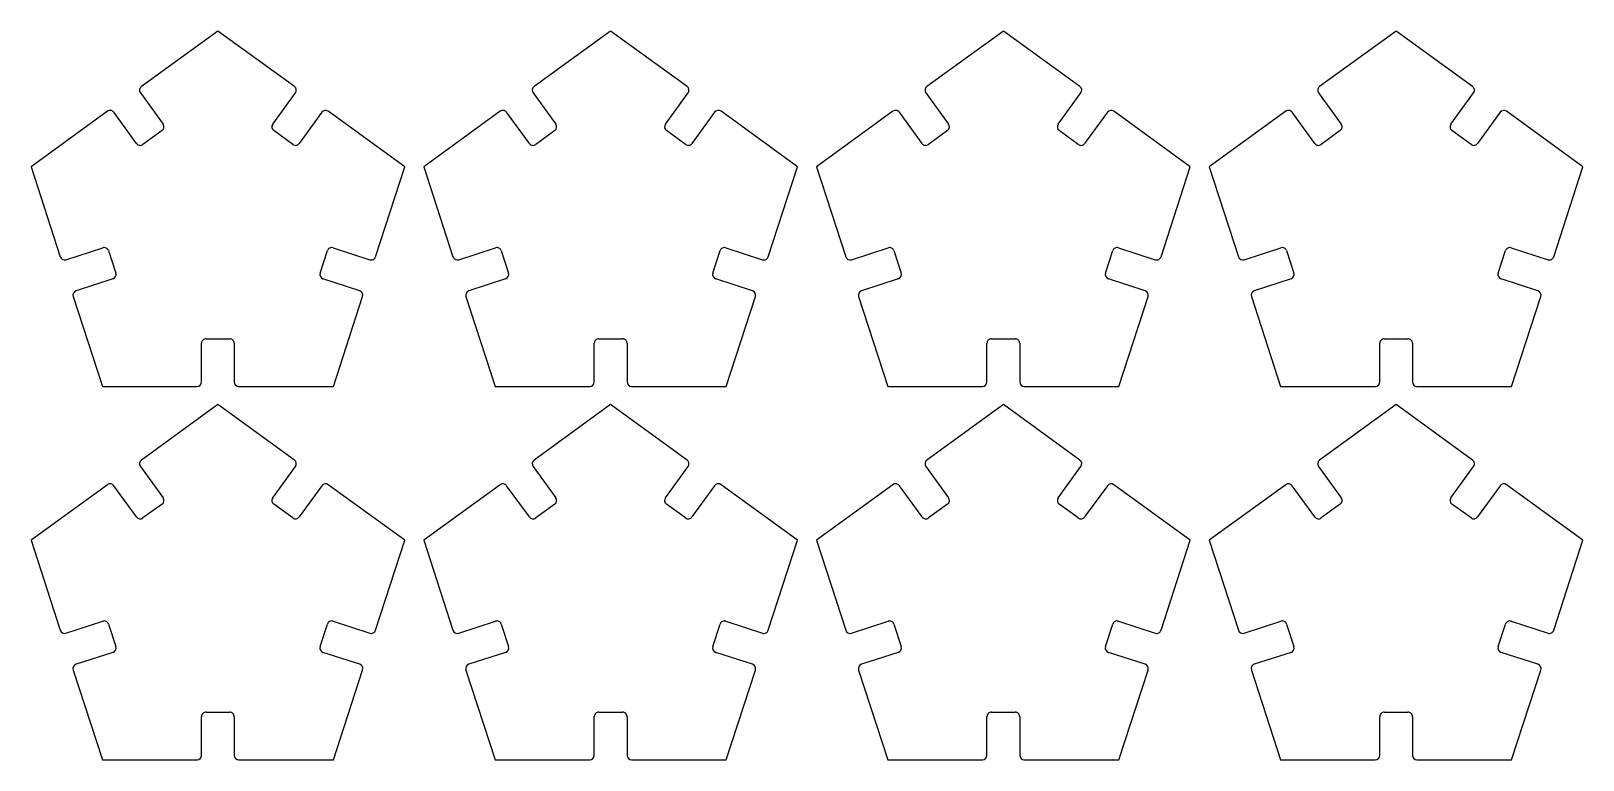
# Model space of a CAD drawing. Extents: x 16 to 989, y 1042 to 1269.
# Drawn here: x 15.7 to 499.4, y 1042.2 to 1269.4 of the extents above; entities that cross this region are included whole.
import ezdxf

# ---------------------------------------------------------------- set-up
doc = ezdxf.new("R2010")
doc.units = 0
doc.layers.get('0').update_dxf_attribs({"linetype": 'CONTINUOUS'})

msp = doc.modelspace()

# ---------------------------------------------------------------- linework, layer by layer
at = {"color": 7}
for points in [[(73.972378, 1269.366907), (50.122302, 1252.03881)], [(73.972378, 1269.366907), (50.122302, 1252.03881)], [(97.822448, 1252.03881), (73.972378, 1269.366907)], [(97.822448, 1252.03881), (73.972378, 1269.366907)], [(196.372213, 1269.366907), (172.522137, 1252.03881)], [(220.222283, 1252.03881), (196.372213, 1269.366907)], [(318.772048, 1269.366907), (294.921972, 1252.03881)], [(342.622118, 1252.03881), (318.772048, 1269.366907)], [(441.171883, 1269.366907), (417.321807, 1252.03881)], [(465.021952, 1252.03881), (441.171883, 1269.366907)], [(49.808746, 1250.059095), (56.889938, 1240.312665)], [(49.808746, 1250.059095), (56.889938, 1240.312665)], [(91.054815, 1240.312665), (98.136007, 1250.059095)], [(91.054815, 1240.312665), (98.136007, 1250.059095)], [(172.208581, 1250.059095), (179.289772, 1240.312665)], [(213.45465, 1240.312665), (220.535843, 1250.059095)], [(294.608416, 1250.059095), (301.689607, 1240.312665)], [(335.854485, 1240.312665), (342.935677, 1250.059095)], [(417.008251, 1250.059095), (424.089443, 1240.312665)], [(458.25432, 1240.312665), (465.335512, 1250.059095)], [(39.57323, 1244.374462), (15.723154, 1227.046365)], [(39.57323, 1244.374462), (15.723154, 1227.046365)], [(48.634142, 1234.31448), (41.55295, 1244.060902)], [(48.634142, 1234.31448), (41.55295, 1244.060902)], [(106.391805, 1244.060902), (99.310613, 1234.31448)], [(106.391805, 1244.060902), (99.310613, 1234.31448)], [(132.221595, 1227.046365), (108.37152, 1244.374462)], [(132.221595, 1227.046365), (108.37152, 1244.374462)], [(161.973065, 1244.374462), (138.122989, 1227.046365)], [(171.033977, 1234.31448), (163.952785, 1244.060902)], [(228.79164, 1244.060902), (221.710447, 1234.31448)], [(254.62143, 1227.046365), (230.771355, 1244.374462)], [(284.3729, 1244.374462), (260.522825, 1227.046365)], [(293.433812, 1234.31448), (286.35262, 1244.060902)], [(351.191475, 1244.060902), (344.110282, 1234.31448)], [(377.021265, 1227.046365), (353.17119, 1244.374462)], [(406.772735, 1244.374462), (382.92266, 1227.046365)], [(415.833647, 1234.31448), (408.752455, 1244.060902)], [(473.59131, 1244.060902), (466.510117, 1234.31448)], [(499.4211, 1227.046365), (475.571025, 1244.374462)], [(56.576381, 1238.33295), (50.613862, 1234.00092)], [(56.576381, 1238.33295), (50.613862, 1234.00092)], [(97.33089, 1234.00092), (91.368368, 1238.33295)], [(97.33089, 1234.00092), (91.368368, 1238.33295)], [(178.976216, 1238.33295), (173.013697, 1234.00092)], [(219.730725, 1234.00092), (213.768203, 1238.33295)], [(301.376051, 1238.33295), (295.413532, 1234.00092)], [(342.13056, 1234.00092), (336.168037, 1238.33295)], [(423.775886, 1238.33295), (417.813367, 1234.00092)], [(464.530395, 1234.00092), (458.567873, 1238.33295)], [(15.723154, 1227.046365), (24.833073, 1199.00892)], [(15.723154, 1227.046365), (24.833073, 1199.00892)], [(123.111683, 1199.00892), (132.221595, 1227.046365)], [(123.111683, 1199.00892), (132.221595, 1227.046365)], [(138.122989, 1227.046365), (147.232908, 1199.00892)], [(245.511517, 1199.00892), (254.62143, 1227.046365)], [(260.522825, 1227.046365), (269.632743, 1199.00892)], [(367.911353, 1199.00892), (377.021265, 1227.046365)], [(382.92266, 1227.046365), (392.032578, 1199.00892)], [(490.311187, 1199.00892), (499.4211, 1227.046365)], [(26.619004, 1198.098945), (38.076613, 1201.82175)], [(26.619004, 1198.098945), (38.076613, 1201.82175)], [(39.862545, 1200.911767), (42.140024, 1193.90241)], [(39.862545, 1200.911767), (42.140024, 1193.90241)], [(105.804727, 1193.90241), (108.082208, 1200.911767)], [(105.804727, 1193.90241), (108.082208, 1200.911767)], [(109.868137, 1201.82175), (121.325745, 1198.098945)], [(109.868137, 1201.82175), (121.325745, 1198.098945)], [(149.018839, 1198.098945), (160.476449, 1201.82175)], [(162.26238, 1200.911767), (164.539859, 1193.90241)], [(228.204563, 1193.90241), (230.482043, 1200.911767)], [(232.267972, 1201.82175), (243.72558, 1198.098945)], [(271.418674, 1198.098945), (282.876283, 1201.82175)], [(284.662215, 1200.911767), (286.939694, 1193.90241)], [(350.604398, 1193.90241), (352.881877, 1200.911767)], [(354.667807, 1201.82175), (366.125415, 1198.098945)], [(393.818509, 1198.098945), (405.276118, 1201.82175)], [(407.06205, 1200.911767), (409.339529, 1193.90241)], [(473.004233, 1193.90241), (475.281713, 1200.911767)], [(477.067642, 1201.82175), (488.52525, 1198.098945)], [(41.230047, 1192.11648), (29.772437, 1188.393675)], [(41.230047, 1192.11648), (29.772437, 1188.393675)], [(118.172317, 1188.393675), (106.714703, 1192.11648)], [(118.172317, 1188.393675), (106.714703, 1192.11648)], [(163.629882, 1192.11648), (152.172272, 1188.393675)], [(240.572152, 1188.393675), (229.114537, 1192.11648)], [(286.029717, 1192.11648), (274.572107, 1188.393675)], [(362.971987, 1188.393675), (351.514372, 1192.11648)], [(408.429552, 1192.11648), (396.971942, 1188.393675)], [(485.371823, 1188.393675), (473.914207, 1192.11648)], [(28.86246, 1186.607745), (37.972378, 1158.5703)], [(28.86246, 1186.607745), (37.972378, 1158.5703)], [(109.972373, 1158.5703), (119.082292, 1186.607745)], [(109.972373, 1158.5703), (119.082292, 1186.607745)], [(151.262295, 1186.607745), (160.372213, 1158.5703)], [(232.372208, 1158.5703), (241.482127, 1186.607745)], [(273.66213, 1186.607745), (282.772048, 1158.5703)], [(354.772042, 1158.5703), (363.881962, 1186.607745)], [(396.061965, 1186.607745), (405.171883, 1158.5703)], [(477.171877, 1158.5703), (486.281797, 1186.607745)], [(68.870016, 1159.98762), (68.870016, 1172.034862)], [(68.870016, 1159.98762), (68.870016, 1172.034862)], [(70.287339, 1173.45219), (77.657415, 1173.45219)], [(70.287339, 1173.45219), (77.657415, 1173.45219)], [(79.074742, 1172.034862), (79.074742, 1159.98762)], [(79.074742, 1172.034862), (79.074742, 1159.98762)], [(191.269851, 1159.98762), (191.269851, 1172.034862)], [(192.687174, 1173.45219), (200.05725, 1173.45219)], [(201.474578, 1172.034862), (201.474578, 1159.98762)], [(313.669686, 1159.98762), (313.669686, 1172.034862)], [(315.087009, 1173.45219), (322.457085, 1173.45219)], [(323.874413, 1172.034862), (323.874413, 1159.98762)], [(436.069521, 1159.98762), (436.069521, 1172.034862)], [(437.486844, 1173.45219), (444.85692, 1173.45219)], [(446.274248, 1172.034862), (446.274248, 1159.98762)], [(37.972378, 1158.5703), (67.452693, 1158.5703)], [(37.972378, 1158.5703), (67.452693, 1158.5703)], [(80.492063, 1158.5703), (109.972373, 1158.5703)], [(80.492063, 1158.5703), (109.972373, 1158.5703)], [(160.372213, 1158.5703), (189.852528, 1158.5703)], [(202.891897, 1158.5703), (232.372208, 1158.5703)], [(282.772048, 1158.5703), (312.252363, 1158.5703)], [(325.291732, 1158.5703), (354.772042, 1158.5703)], [(405.171883, 1158.5703), (434.652198, 1158.5703)], [(447.691568, 1158.5703), (477.171877, 1158.5703)], [(73.972378, 1152.954037), (50.122302, 1135.62594)], [(97.822448, 1135.62594), (73.972378, 1152.954037)], [(196.372213, 1152.954037), (172.522137, 1135.62594)], [(220.222283, 1135.62594), (196.372213, 1152.954037)], [(318.772048, 1152.954037), (294.921972, 1135.62594)], [(342.622118, 1135.62594), (318.772048, 1152.954037)], [(441.171883, 1152.954037), (417.321807, 1135.62594)], [(465.021952, 1135.62594), (441.171883, 1152.954037)], [(49.808746, 1133.646225), (56.889938, 1123.899795)], [(91.054815, 1123.899795), (98.136007, 1133.646225)], [(172.208581, 1133.646225), (179.289772, 1123.899795)], [(213.45465, 1123.899795), (220.535843, 1133.646225)], [(294.608416, 1133.646225), (301.689607, 1123.899795)], [(335.854485, 1123.899795), (342.935677, 1133.646225)], [(417.008251, 1133.646225), (424.089443, 1123.899795)], [(458.25432, 1123.899795), (465.335512, 1133.646225)], [(39.57323, 1127.961592), (15.723154, 1110.633495)], [(48.634142, 1117.90161), (41.55295, 1127.648032)], [(106.391805, 1127.648032), (99.310613, 1117.90161)], [(132.221595, 1110.633495), (108.37152, 1127.961593)], [(161.973065, 1127.961592), (138.122989, 1110.633495)], [(171.033977, 1117.90161), (163.952785, 1127.648032)], [(228.79164, 1127.648032), (221.710447, 1117.90161)], [(254.62143, 1110.633495), (230.771355, 1127.961593)], [(284.3729, 1127.961592), (260.522825, 1110.633495)], [(293.433812, 1117.90161), (286.35262, 1127.648032)], [(351.191475, 1127.648032), (344.110282, 1117.90161)], [(377.021265, 1110.633495), (353.17119, 1127.961593)], [(406.772735, 1127.961592), (382.92266, 1110.633495)], [(415.833647, 1117.90161), (408.752455, 1127.648032)], [(473.59131, 1127.648032), (466.510117, 1117.90161)], [(499.4211, 1110.633495), (475.571025, 1127.961593)], [(56.576381, 1121.92008), (50.613862, 1117.58805)], [(97.33089, 1117.58805), (91.368368, 1121.92008)], [(178.976216, 1121.92008), (173.013697, 1117.58805)], [(219.730725, 1117.58805), (213.768203, 1121.92008)], [(301.376051, 1121.92008), (295.413532, 1117.58805)], [(342.13056, 1117.58805), (336.168037, 1121.92008)], [(423.775886, 1121.92008), (417.813367, 1117.58805)], [(464.530395, 1117.58805), (458.567873, 1121.92008)], [(15.723154, 1110.633495), (24.833073, 1082.59605)], [(123.111683, 1082.59605), (132.221595, 1110.633495)], [(138.122989, 1110.633495), (147.232908, 1082.59605)], [(245.511517, 1082.59605), (254.62143, 1110.633495)], [(260.522825, 1110.633495), (269.632743, 1082.59605)], [(367.911353, 1082.59605), (377.021265, 1110.633495)], [(382.92266, 1110.633495), (392.032578, 1082.59605)], [(490.311187, 1082.59605), (499.4211, 1110.633495)], [(26.619004, 1081.686075), (38.076613, 1085.40888)], [(39.862545, 1084.498897), (42.140024, 1077.48954)], [(105.804727, 1077.48954), (108.082208, 1084.498897)], [(109.868137, 1085.40888), (121.325745, 1081.686075)], [(149.018839, 1081.686075), (160.476449, 1085.40888)], [(162.26238, 1084.498897), (164.539859, 1077.48954)], [(228.204563, 1077.48954), (230.482043, 1084.498897)], [(232.267972, 1085.40888), (243.72558, 1081.686075)], [(271.418674, 1081.686075), (282.876283, 1085.40888)], [(284.662215, 1084.498897), (286.939694, 1077.48954)], [(350.604398, 1077.48954), (352.881877, 1084.498897)], [(354.667807, 1085.40888), (366.125415, 1081.686075)], [(393.818509, 1081.686075), (405.276118, 1085.40888)], [(407.06205, 1084.498897), (409.339529, 1077.48954)], [(473.004233, 1077.48954), (475.281713, 1084.498897)], [(477.067642, 1085.40888), (488.52525, 1081.686075)], [(41.230047, 1075.70361), (29.772437, 1071.980805)], [(118.172317, 1071.980805), (106.714703, 1075.70361)], [(163.629882, 1075.70361), (152.172272, 1071.980805)], [(240.572152, 1071.980805), (229.114537, 1075.70361)], [(286.029717, 1075.70361), (274.572107, 1071.980805)], [(362.971987, 1071.980805), (351.514372, 1075.70361)], [(408.429552, 1075.70361), (396.971942, 1071.980805)], [(485.371823, 1071.980805), (473.914207, 1075.70361)], [(28.86246, 1070.194875), (37.972378, 1042.15743)], [(109.972373, 1042.15743), (119.082292, 1070.194875)], [(151.262295, 1070.194875), (160.372213, 1042.15743)], [(232.372208, 1042.15743), (241.482127, 1070.194875)], [(273.66213, 1070.194875), (282.772048, 1042.15743)], [(354.772042, 1042.15743), (363.881962, 1070.194875)], [(396.061965, 1070.194875), (405.171883, 1042.15743)], [(477.171877, 1042.15743), (486.281797, 1070.194875)], [(68.870016, 1043.57475), (68.870016, 1055.621993)], [(70.287339, 1057.03932), (77.657415, 1057.03932)], [(79.074742, 1055.621993), (79.074742, 1043.57475)], [(191.269851, 1043.57475), (191.269851, 1055.621993)], [(192.687174, 1057.03932), (200.05725, 1057.03932)], [(201.474578, 1055.621993), (201.474578, 1043.57475)], [(313.669686, 1043.57475), (313.669686, 1055.621993)], [(315.087009, 1057.03932), (322.457085, 1057.03932)], [(323.874413, 1055.621993), (323.874413, 1043.57475)], [(436.069521, 1043.57475), (436.069521, 1055.621993)], [(437.486844, 1057.03932), (444.85692, 1057.03932)], [(446.274248, 1055.621993), (446.274248, 1043.57475)], [(37.972378, 1042.15743), (67.452693, 1042.15743)], [(80.492063, 1042.15743), (109.972373, 1042.15743)], [(160.372213, 1042.15743), (189.852528, 1042.15743)], [(202.891897, 1042.15743), (232.372208, 1042.15743)], [(282.772048, 1042.15743), (312.252363, 1042.15743)], [(325.291732, 1042.15743), (354.772042, 1042.15743)], [(405.171883, 1042.15743), (434.652198, 1042.15743)], [(447.691568, 1042.15743), (477.171877, 1042.15743)]]:
    msp.add_lwpolyline(points, dxfattribs=at)
for points in [[(50.122302, 1252.03881), (49.489034, 1251.578712), (49.348651, 1250.692365), (49.808746, 1250.059095)], [(50.122302, 1252.03881), (49.489034, 1251.578712), (49.348651, 1250.692365), (49.808746, 1250.059095)], [(98.136008, 1250.059095), (98.596102, 1250.692366), (98.455716, 1251.578713), (97.822447, 1252.03881)], [(98.136008, 1250.059095), (98.596102, 1250.692366), (98.455716, 1251.578713), (97.822447, 1252.03881)], [(172.522137, 1252.03881), (171.888869, 1251.578712), (171.748486, 1250.692365), (172.208581, 1250.059095)], [(220.535843, 1250.059095), (220.995937, 1250.692366), (220.855551, 1251.578713), (220.222282, 1252.03881)], [(294.921972, 1252.03881), (294.288704, 1251.578712), (294.148321, 1250.692365), (294.608416, 1250.059095)], [(342.935677, 1250.059095), (343.395772, 1250.692366), (343.255386, 1251.578713), (342.622117, 1252.03881)], [(417.321807, 1252.03881), (416.688539, 1251.578712), (416.548156, 1250.692365), (417.008251, 1250.059095)], [(465.335513, 1250.059095), (465.795607, 1250.692366), (465.655221, 1251.578713), (465.021952, 1252.03881)], [(40.62803, 1244.627696), (40.256761, 1244.6865), (39.877338, 1244.595409), (39.57323, 1244.374462)], [(40.62803, 1244.627696), (40.256761, 1244.6865), (39.877338, 1244.595409), (39.57323, 1244.374462)], [(41.55295, 1244.060902), (41.332003, 1244.36501), (40.9993, 1244.568892), (40.62803, 1244.627696)], [(41.55295, 1244.060902), (41.332003, 1244.36501), (40.9993, 1244.568892), (40.62803, 1244.627696)], [(108.37152, 1244.374462), (107.738249, 1244.834557), (106.851902, 1244.694171), (106.391805, 1244.060902)], [(108.37152, 1244.374462), (107.738249, 1244.834557), (106.851902, 1244.694171), (106.391805, 1244.060902)], [(163.027865, 1244.627696), (162.656596, 1244.6865), (162.277173, 1244.595409), (161.973065, 1244.374462)], [(163.952785, 1244.060902), (163.731838, 1244.36501), (163.399135, 1244.568892), (163.027865, 1244.627696)], [(230.771355, 1244.374462), (230.138084, 1244.834557), (229.251737, 1244.694171), (228.79164, 1244.060902)], [(285.4277, 1244.627696), (285.056431, 1244.6865), (284.677008, 1244.595409), (284.3729, 1244.374462)], [(286.35262, 1244.060902), (286.131673, 1244.36501), (285.79897, 1244.568892), (285.4277, 1244.627696)], [(353.17119, 1244.374462), (352.537919, 1244.834557), (351.651572, 1244.694171), (351.191475, 1244.060902)], [(407.827535, 1244.627696), (407.456266, 1244.6865), (407.076843, 1244.595409), (406.772735, 1244.374462)], [(408.752455, 1244.060902), (408.531508, 1244.36501), (408.198805, 1244.568892), (407.827535, 1244.627696)], [(475.571025, 1244.374462), (474.937754, 1244.834557), (474.051407, 1244.694171), (473.59131, 1244.060902)], [(56.576381, 1238.33295), (57.209649, 1238.793048), (57.350032, 1239.679395), (56.889938, 1240.312665)], [(56.576381, 1238.33295), (57.209649, 1238.793048), (57.350032, 1239.679395), (56.889938, 1240.312665)], [(91.054815, 1240.312665), (90.594719, 1239.679396), (90.735101, 1238.793049), (91.368368, 1238.33295)], [(91.054815, 1240.312665), (90.594719, 1239.679396), (90.735101, 1238.793049), (91.368368, 1238.33295)], [(178.976216, 1238.33295), (179.609484, 1238.793048), (179.749867, 1239.679395), (179.289772, 1240.312665)], [(213.45465, 1240.312665), (212.994554, 1239.679396), (213.134936, 1238.793049), (213.768203, 1238.33295)], [(301.376051, 1238.33295), (302.009319, 1238.793048), (302.149702, 1239.679395), (301.689607, 1240.312665)], [(335.854485, 1240.312665), (335.394389, 1239.679396), (335.534771, 1238.793049), (336.168038, 1238.33295)], [(423.775886, 1238.33295), (424.409154, 1238.793048), (424.549537, 1239.679395), (424.089443, 1240.312665)], [(458.25432, 1240.312665), (457.794224, 1239.679396), (457.934606, 1238.793049), (458.567873, 1238.33295)], [(48.634142, 1234.31448), (48.855089, 1234.010372), (49.187792, 1233.806491), (49.559062, 1233.747687)], [(48.634142, 1234.31448), (48.855089, 1234.010372), (49.187792, 1233.806491), (49.559062, 1233.747687)], [(49.559062, 1233.747687), (49.930331, 1233.688883), (50.309754, 1233.779974), (50.613862, 1234.00092)], [(49.559062, 1233.747687), (49.930331, 1233.688883), (50.309754, 1233.779974), (50.613862, 1234.00092)], [(97.33089, 1234.00092), (97.634998, 1233.779973), (98.014422, 1233.688881), (98.385692, 1233.747685)], [(97.33089, 1234.00092), (97.634998, 1233.779973), (98.014422, 1233.688881), (98.385692, 1233.747685)], [(98.385692, 1233.747685), (98.756962, 1233.806489), (99.089666, 1234.010371), (99.310613, 1234.31448)], [(98.385692, 1233.747685), (98.756962, 1233.806489), (99.089666, 1234.010371), (99.310613, 1234.31448)], [(171.033977, 1234.31448), (171.254924, 1234.010372), (171.587627, 1233.806491), (171.958897, 1233.747687)], [(171.958897, 1233.747687), (172.330166, 1233.688883), (172.709589, 1233.779974), (173.013697, 1234.00092)], [(219.730725, 1234.00092), (220.034833, 1233.779973), (220.414257, 1233.688881), (220.785527, 1233.747685)], [(220.785527, 1233.747685), (221.156797, 1233.806489), (221.489501, 1234.010371), (221.710447, 1234.31448)], [(293.433812, 1234.31448), (293.654759, 1234.010372), (293.987462, 1233.806491), (294.358732, 1233.747687)], [(294.358732, 1233.747687), (294.730001, 1233.688883), (295.109424, 1233.779974), (295.413532, 1234.00092)], [(342.13056, 1234.00092), (342.434668, 1233.779973), (342.814092, 1233.688881), (343.185362, 1233.747685)], [(343.185362, 1233.747685), (343.556632, 1233.806489), (343.889336, 1234.010371), (344.110282, 1234.31448)], [(415.833647, 1234.31448), (416.054594, 1234.010372), (416.387297, 1233.806491), (416.758567, 1233.747687)], [(416.758567, 1233.747687), (417.129836, 1233.688883), (417.509259, 1233.779974), (417.813367, 1234.00092)], [(464.530395, 1234.00092), (464.834503, 1233.779973), (465.213927, 1233.688881), (465.585197, 1233.747685)], [(465.585197, 1233.747685), (465.956467, 1233.806489), (466.289171, 1234.010371), (466.510117, 1234.31448)], [(39.158043, 1201.736638), (38.823116, 1201.907293), (38.434114, 1201.937909), (38.076614, 1201.82175)], [(39.158043, 1201.736638), (38.823116, 1201.907293), (38.434114, 1201.937909), (38.076614, 1201.82175)], [(39.862545, 1200.911767), (39.746387, 1201.269268), (39.49297, 1201.565983), (39.158043, 1201.736638)], [(39.862545, 1200.911767), (39.746387, 1201.269268), (39.49297, 1201.565983), (39.158043, 1201.736638)], [(108.786709, 1201.736637), (108.451782, 1201.565982), (108.198365, 1201.269268), (108.082208, 1200.911767)], [(108.786709, 1201.736637), (108.451782, 1201.565982), (108.198365, 1201.269268), (108.082208, 1200.911767)], [(109.868138, 1201.82175), (109.510637, 1201.937908), (109.121636, 1201.907292), (108.786709, 1201.736637)], [(109.868138, 1201.82175), (109.510637, 1201.937908), (109.121636, 1201.907292), (108.786709, 1201.736637)], [(161.557878, 1201.736638), (161.222951, 1201.907293), (160.833949, 1201.937909), (160.476449, 1201.82175)], [(162.26238, 1200.911767), (162.146222, 1201.269268), (161.892805, 1201.565983), (161.557878, 1201.736638)], [(231.186544, 1201.736637), (230.851617, 1201.565982), (230.5982, 1201.269268), (230.482043, 1200.911767)], [(232.267973, 1201.82175), (231.910472, 1201.937908), (231.521471, 1201.907292), (231.186544, 1201.736637)], [(283.957713, 1201.736638), (283.622786, 1201.907293), (283.233784, 1201.937909), (282.876283, 1201.82175)], [(284.662215, 1200.911767), (284.546057, 1201.269268), (284.29264, 1201.565983), (283.957713, 1201.736638)], [(353.586379, 1201.736637), (353.251452, 1201.565982), (352.998035, 1201.269268), (352.881877, 1200.911767)], [(354.667807, 1201.82175), (354.310307, 1201.937908), (353.921306, 1201.907292), (353.586379, 1201.736637)], [(406.357548, 1201.736638), (406.022621, 1201.907293), (405.633619, 1201.937909), (405.276118, 1201.82175)], [(407.06205, 1200.911767), (406.945892, 1201.269268), (406.692475, 1201.565983), (406.357548, 1201.736638)], [(475.986214, 1201.736637), (475.651287, 1201.565982), (475.39787, 1201.269268), (475.281713, 1200.911767)], [(477.067643, 1201.82175), (476.710142, 1201.937908), (476.321141, 1201.907292), (475.986214, 1201.736637)], [(24.833073, 1199.00892), (25.074962, 1198.264467), (25.87455, 1197.857057), (26.619004, 1198.098945)], [(24.833073, 1199.00892), (25.074962, 1198.264467), (25.87455, 1197.857057), (26.619004, 1198.098945)], [(121.325745, 1198.098945), (121.683245, 1197.982784), (122.072248, 1198.013398), (122.407176, 1198.184052)], [(121.325745, 1198.098945), (121.683245, 1197.982784), (122.072248, 1198.013398), (122.407176, 1198.184052)], [(122.407176, 1198.184052), (122.742105, 1198.354705), (122.995523, 1198.651419), (123.111683, 1199.00892)], [(122.407176, 1198.184052), (122.742105, 1198.354705), (122.995523, 1198.651419), (123.111683, 1199.00892)], [(147.232908, 1199.00892), (147.474797, 1198.264467), (148.274385, 1197.857057), (149.018839, 1198.098945)], [(243.72558, 1198.098945), (244.08308, 1197.982784), (244.472083, 1198.013398), (244.807011, 1198.184052)], [(244.807011, 1198.184052), (245.14194, 1198.354705), (245.395358, 1198.651419), (245.511518, 1199.00892)], [(269.632743, 1199.00892), (269.874632, 1198.264467), (270.67422, 1197.857057), (271.418674, 1198.098945)], [(366.125415, 1198.098945), (366.482915, 1197.982784), (366.871918, 1198.013398), (367.206846, 1198.184052)], [(367.206846, 1198.184052), (367.541775, 1198.354705), (367.795193, 1198.651419), (367.911353, 1199.00892)], [(392.032578, 1199.00892), (392.274467, 1198.264467), (393.074055, 1197.857057), (393.818509, 1198.098945)], [(488.52525, 1198.098945), (488.88275, 1197.982784), (489.271753, 1198.013398), (489.606681, 1198.184052)], [(489.606681, 1198.184052), (489.94161, 1198.354705), (490.195028, 1198.651419), (490.311188, 1199.00892)], [(41.230047, 1192.11648), (41.974501, 1192.358368), (42.381911, 1193.157956), (42.140024, 1193.90241)], [(41.230047, 1192.11648), (41.974501, 1192.358368), (42.381911, 1193.157956), (42.140024, 1193.90241)], [(105.804727, 1193.90241), (105.56284, 1193.157956), (105.970249, 1192.358369), (106.714703, 1192.11648)], [(105.804727, 1193.90241), (105.56284, 1193.157956), (105.970249, 1192.358369), (106.714703, 1192.11648)], [(163.629882, 1192.11648), (164.374336, 1192.358368), (164.781746, 1193.157956), (164.539859, 1193.90241)], [(228.204563, 1193.90241), (227.962675, 1193.157956), (228.370084, 1192.358369), (229.114538, 1192.11648)], [(286.029717, 1192.11648), (286.774171, 1192.358368), (287.181581, 1193.157956), (286.939694, 1193.90241)], [(350.604398, 1193.90241), (350.36251, 1193.157956), (350.769919, 1192.358369), (351.514373, 1192.11648)], [(408.429552, 1192.11648), (409.174006, 1192.358368), (409.581416, 1193.157956), (409.339529, 1193.90241)], [(473.004233, 1193.90241), (472.762345, 1193.157956), (473.169754, 1192.358369), (473.914207, 1192.11648)], [(29.772437, 1188.393675), (29.027983, 1188.151787), (28.620573, 1187.352199), (28.86246, 1186.607745)], [(29.772437, 1188.393675), (29.027983, 1188.151787), (28.620573, 1187.352199), (28.86246, 1186.607745)], [(119.082292, 1186.607745), (119.32418, 1187.352199), (118.916771, 1188.151786), (118.172318, 1188.393675)], [(119.082292, 1186.607745), (119.32418, 1187.352199), (118.916771, 1188.151786), (118.172318, 1188.393675)], [(152.172272, 1188.393675), (151.427818, 1188.151787), (151.020408, 1187.352199), (151.262295, 1186.607745)], [(241.482127, 1186.607745), (241.724015, 1187.352199), (241.316606, 1188.151786), (240.572153, 1188.393675)], [(274.572107, 1188.393675), (273.827653, 1188.151787), (273.420243, 1187.352199), (273.66213, 1186.607745)], [(363.881962, 1186.607745), (364.12385, 1187.352199), (363.716441, 1188.151786), (362.971988, 1188.393675)], [(396.971942, 1188.393675), (396.227488, 1188.151787), (395.820078, 1187.352199), (396.061965, 1186.607745)], [(486.281797, 1186.607745), (486.523685, 1187.352199), (486.116276, 1188.151786), (485.371823, 1188.393675)], [(69.285139, 1173.037064), (69.019339, 1172.771264), (68.870015, 1172.410761), (68.870016, 1172.034862)], [(69.285139, 1173.037064), (69.019339, 1172.771264), (68.870015, 1172.410761), (68.870016, 1172.034862)], [(70.287339, 1173.45219), (69.911441, 1173.45219), (69.550938, 1173.302865), (69.285139, 1173.037064)], [(70.287339, 1173.45219), (69.911441, 1173.45219), (69.550938, 1173.302865), (69.285139, 1173.037064)], [(78.659618, 1173.037066), (78.393817, 1173.302866), (78.033314, 1173.452191), (77.657415, 1173.45219)], [(78.659618, 1173.037066), (78.393817, 1173.302866), (78.033314, 1173.452191), (77.657415, 1173.45219)], [(79.074742, 1172.034862), (79.074744, 1172.410761), (78.925419, 1172.771265), (78.659618, 1173.037066)], [(79.074742, 1172.034862), (79.074744, 1172.410761), (78.925419, 1172.771265), (78.659618, 1173.037066)], [(191.684974, 1173.037064), (191.419174, 1172.771264), (191.26985, 1172.410761), (191.269851, 1172.034862)], [(192.687174, 1173.45219), (192.311276, 1173.45219), (191.950773, 1173.302865), (191.684974, 1173.037064)], [(201.059453, 1173.037066), (200.793652, 1173.302866), (200.433149, 1173.452191), (200.05725, 1173.45219)], [(201.474578, 1172.034862), (201.474579, 1172.410761), (201.325254, 1172.771265), (201.059453, 1173.037066)], [(314.084809, 1173.037064), (313.819009, 1172.771264), (313.669685, 1172.410761), (313.669686, 1172.034862)], [(315.087009, 1173.45219), (314.711111, 1173.45219), (314.350608, 1173.302865), (314.084809, 1173.037064)], [(323.459288, 1173.037066), (323.193487, 1173.302866), (322.832984, 1173.452191), (322.457085, 1173.45219)], [(323.874413, 1172.034862), (323.874414, 1172.410761), (323.725089, 1172.771265), (323.459288, 1173.037066)], [(436.484644, 1173.037064), (436.218844, 1172.771264), (436.06952, 1172.410761), (436.069521, 1172.034862)], [(437.486844, 1173.45219), (437.110946, 1173.45219), (436.750443, 1173.302865), (436.484644, 1173.037064)], [(445.859123, 1173.037066), (445.593322, 1173.302866), (445.232819, 1173.452191), (444.85692, 1173.45219)], [(446.274248, 1172.034862), (446.274249, 1172.410761), (446.124924, 1172.771265), (445.859123, 1173.037066)], [(67.452693, 1158.5703), (68.235458, 1158.5703), (68.870014, 1159.204855), (68.870016, 1159.98762)], [(67.452693, 1158.5703), (68.235458, 1158.5703), (68.870014, 1159.204855), (68.870016, 1159.98762)], [(79.074742, 1159.98762), (79.074744, 1159.204856), (79.709299, 1158.570302), (80.492063, 1158.5703)], [(79.074742, 1159.98762), (79.074744, 1159.204856), (79.709299, 1158.570302), (80.492063, 1158.5703)], [(189.852528, 1158.5703), (190.635293, 1158.5703), (191.269849, 1159.204855), (191.269851, 1159.98762)], [(201.474578, 1159.98762), (201.474579, 1159.204856), (202.109134, 1158.570302), (202.891897, 1158.5703)], [(312.252363, 1158.5703), (313.035128, 1158.5703), (313.669684, 1159.204855), (313.669686, 1159.98762)], [(323.874413, 1159.98762), (323.874414, 1159.204856), (324.508969, 1158.570302), (325.291732, 1158.5703)], [(434.652198, 1158.5703), (435.434963, 1158.5703), (436.069519, 1159.204855), (436.069521, 1159.98762)], [(446.274248, 1159.98762), (446.274249, 1159.204856), (446.908804, 1158.570302), (447.691568, 1158.5703)], [(50.122302, 1135.62594), (49.489034, 1135.165842), (49.348651, 1134.279495), (49.808746, 1133.646225)], [(98.136008, 1133.646225), (98.596102, 1134.279496), (98.455716, 1135.165843), (97.822447, 1135.62594)], [(172.522137, 1135.62594), (171.888869, 1135.165842), (171.748486, 1134.279495), (172.208581, 1133.646225)], [(220.535843, 1133.646225), (220.995937, 1134.279496), (220.855551, 1135.165843), (220.222282, 1135.62594)], [(294.921972, 1135.62594), (294.288704, 1135.165842), (294.148321, 1134.279495), (294.608416, 1133.646225)], [(342.935677, 1133.646225), (343.395772, 1134.279496), (343.255386, 1135.165843), (342.622117, 1135.62594)], [(417.321807, 1135.62594), (416.688539, 1135.165842), (416.548156, 1134.279495), (417.008251, 1133.646225)], [(465.335513, 1133.646225), (465.795607, 1134.279496), (465.655221, 1135.165843), (465.021952, 1135.62594)], [(40.62803, 1128.214826), (40.256761, 1128.27363), (39.877338, 1128.182539), (39.57323, 1127.961592)], [(41.55295, 1127.648032), (41.332003, 1127.95214), (40.9993, 1128.156022), (40.62803, 1128.214826)], [(108.37152, 1127.961592), (107.738249, 1128.421687), (106.851902, 1128.281301), (106.391805, 1127.648032)], [(163.027865, 1128.214826), (162.656596, 1128.27363), (162.277173, 1128.182539), (161.973065, 1127.961592)], [(163.952785, 1127.648032), (163.731838, 1127.95214), (163.399135, 1128.156022), (163.027865, 1128.214826)], [(230.771355, 1127.961592), (230.138084, 1128.421687), (229.251737, 1128.281301), (228.79164, 1127.648032)], [(285.4277, 1128.214826), (285.056431, 1128.27363), (284.677008, 1128.182539), (284.3729, 1127.961592)], [(286.35262, 1127.648032), (286.131673, 1127.95214), (285.79897, 1128.156022), (285.4277, 1128.214826)], [(353.17119, 1127.961592), (352.537919, 1128.421687), (351.651572, 1128.281301), (351.191475, 1127.648032)], [(407.827535, 1128.214826), (407.456266, 1128.27363), (407.076843, 1128.182539), (406.772735, 1127.961592)], [(408.752455, 1127.648032), (408.531508, 1127.95214), (408.198805, 1128.156022), (407.827535, 1128.214826)], [(475.571025, 1127.961592), (474.937754, 1128.421687), (474.051407, 1128.281301), (473.59131, 1127.648032)], [(56.576381, 1121.92008), (57.209649, 1122.380178), (57.350032, 1123.266525), (56.889938, 1123.899795)], [(91.054815, 1123.899795), (90.594719, 1123.266526), (90.735101, 1122.380179), (91.368368, 1121.92008)], [(178.976216, 1121.92008), (179.609484, 1122.380178), (179.749867, 1123.266525), (179.289772, 1123.899795)], [(213.45465, 1123.899795), (212.994554, 1123.266526), (213.134936, 1122.380179), (213.768203, 1121.92008)], [(301.376051, 1121.92008), (302.009319, 1122.380178), (302.149702, 1123.266525), (301.689607, 1123.899795)], [(335.854485, 1123.899795), (335.394389, 1123.266526), (335.534771, 1122.380179), (336.168038, 1121.92008)], [(423.775886, 1121.92008), (424.409154, 1122.380178), (424.549537, 1123.266525), (424.089443, 1123.899795)], [(458.25432, 1123.899795), (457.794224, 1123.266526), (457.934606, 1122.380179), (458.567873, 1121.92008)], [(48.634142, 1117.90161), (48.855089, 1117.597502), (49.187792, 1117.393621), (49.559062, 1117.334817)], [(49.559062, 1117.334817), (49.930331, 1117.276013), (50.309754, 1117.367104), (50.613862, 1117.58805)], [(97.33089, 1117.58805), (97.634998, 1117.367103), (98.014422, 1117.276011), (98.385692, 1117.334815)], [(98.385692, 1117.334815), (98.756962, 1117.393619), (99.089666, 1117.597501), (99.310613, 1117.90161)], [(171.033977, 1117.90161), (171.254924, 1117.597502), (171.587627, 1117.393621), (171.958897, 1117.334817)], [(171.958897, 1117.334817), (172.330166, 1117.276013), (172.709589, 1117.367104), (173.013697, 1117.58805)], [(219.730725, 1117.58805), (220.034833, 1117.367103), (220.414257, 1117.276011), (220.785527, 1117.334815)], [(220.785527, 1117.334815), (221.156797, 1117.393619), (221.489501, 1117.597501), (221.710447, 1117.90161)], [(293.433812, 1117.90161), (293.654759, 1117.597502), (293.987462, 1117.393621), (294.358732, 1117.334817)], [(294.358732, 1117.334817), (294.730001, 1117.276013), (295.109424, 1117.367104), (295.413532, 1117.58805)], [(342.13056, 1117.58805), (342.434668, 1117.367103), (342.814092, 1117.276011), (343.185362, 1117.334815)], [(343.185362, 1117.334815), (343.556632, 1117.393619), (343.889336, 1117.597501), (344.110282, 1117.90161)], [(415.833647, 1117.90161), (416.054594, 1117.597502), (416.387297, 1117.393621), (416.758567, 1117.334817)], [(416.758567, 1117.334817), (417.129836, 1117.276013), (417.509259, 1117.367104), (417.813367, 1117.58805)], [(464.530395, 1117.58805), (464.834503, 1117.367103), (465.213927, 1117.276011), (465.585197, 1117.334815)], [(465.585197, 1117.334815), (465.956467, 1117.393619), (466.289171, 1117.597501), (466.510117, 1117.90161)], [(39.158043, 1085.323768), (38.823116, 1085.494423), (38.434114, 1085.525039), (38.076614, 1085.40888)], [(39.862545, 1084.498897), (39.746387, 1084.856398), (39.49297, 1085.153113), (39.158043, 1085.323768)], [(108.786709, 1085.323767), (108.451782, 1085.153112), (108.198365, 1084.856398), (108.082208, 1084.498897)], [(109.868138, 1085.40888), (109.510637, 1085.525038), (109.121636, 1085.494422), (108.786709, 1085.323767)], [(161.557878, 1085.323768), (161.222951, 1085.494423), (160.833949, 1085.525039), (160.476449, 1085.40888)], [(162.26238, 1084.498897), (162.146222, 1084.856398), (161.892805, 1085.153113), (161.557878, 1085.323768)], [(231.186544, 1085.323767), (230.851617, 1085.153112), (230.5982, 1084.856398), (230.482043, 1084.498897)], [(232.267973, 1085.40888), (231.910472, 1085.525038), (231.521471, 1085.494422), (231.186544, 1085.323767)], [(283.957713, 1085.323768), (283.622786, 1085.494423), (283.233784, 1085.525039), (282.876283, 1085.40888)], [(284.662215, 1084.498897), (284.546057, 1084.856398), (284.29264, 1085.153113), (283.957713, 1085.323768)], [(353.586379, 1085.323767), (353.251452, 1085.153112), (352.998035, 1084.856398), (352.881877, 1084.498897)], [(354.667807, 1085.40888), (354.310307, 1085.525038), (353.921306, 1085.494422), (353.586379, 1085.323767)], [(406.357548, 1085.323768), (406.022621, 1085.494423), (405.633619, 1085.525039), (405.276118, 1085.40888)], [(407.06205, 1084.498897), (406.945892, 1084.856398), (406.692475, 1085.153113), (406.357548, 1085.323768)], [(475.986214, 1085.323767), (475.651287, 1085.153112), (475.39787, 1084.856398), (475.281713, 1084.498897)], [(477.067643, 1085.40888), (476.710142, 1085.525038), (476.321141, 1085.494422), (475.986214, 1085.323767)], [(24.833073, 1082.59605), (25.074962, 1081.851597), (25.87455, 1081.444187), (26.619004, 1081.686075)], [(121.325745, 1081.686075), (121.683245, 1081.569914), (122.072248, 1081.600528), (122.407176, 1081.771182)], [(122.407176, 1081.771182), (122.742105, 1081.941835), (122.995523, 1082.238549), (123.111683, 1082.59605)], [(147.232908, 1082.59605), (147.474797, 1081.851597), (148.274385, 1081.444187), (149.018839, 1081.686075)], [(243.72558, 1081.686075), (244.08308, 1081.569914), (244.472083, 1081.600528), (244.807011, 1081.771182)], [(244.807011, 1081.771182), (245.14194, 1081.941835), (245.395358, 1082.238549), (245.511518, 1082.59605)], [(269.632743, 1082.59605), (269.874632, 1081.851597), (270.67422, 1081.444187), (271.418674, 1081.686075)], [(366.125415, 1081.686075), (366.482915, 1081.569914), (366.871918, 1081.600528), (367.206846, 1081.771182)], [(367.206846, 1081.771182), (367.541775, 1081.941835), (367.795193, 1082.238549), (367.911353, 1082.59605)], [(392.032578, 1082.59605), (392.274467, 1081.851597), (393.074055, 1081.444187), (393.818509, 1081.686075)], [(488.52525, 1081.686075), (488.88275, 1081.569914), (489.271753, 1081.600528), (489.606681, 1081.771182)], [(489.606681, 1081.771182), (489.94161, 1081.941835), (490.195028, 1082.238549), (490.311188, 1082.59605)], [(41.230047, 1075.70361), (41.974501, 1075.945498), (42.381911, 1076.745086), (42.140024, 1077.48954)], [(105.804727, 1077.48954), (105.56284, 1076.745086), (105.970249, 1075.945499), (106.714703, 1075.70361)], [(163.629882, 1075.70361), (164.374336, 1075.945498), (164.781746, 1076.745086), (164.539859, 1077.48954)], [(228.204563, 1077.48954), (227.962675, 1076.745086), (228.370084, 1075.945499), (229.114538, 1075.70361)], [(286.029717, 1075.70361), (286.774171, 1075.945498), (287.181581, 1076.745086), (286.939694, 1077.48954)], [(350.604398, 1077.48954), (350.36251, 1076.745086), (350.769919, 1075.945499), (351.514373, 1075.70361)], [(408.429552, 1075.70361), (409.174006, 1075.945498), (409.581416, 1076.745086), (409.339529, 1077.48954)], [(473.004233, 1077.48954), (472.762345, 1076.745086), (473.169754, 1075.945499), (473.914207, 1075.70361)], [(29.772437, 1071.980805), (29.027983, 1071.738917), (28.620573, 1070.939329), (28.86246, 1070.194875)], [(119.082292, 1070.194875), (119.32418, 1070.939329), (118.916771, 1071.738916), (118.172318, 1071.980805)], [(152.172272, 1071.980805), (151.427818, 1071.738917), (151.020408, 1070.939329), (151.262295, 1070.194875)], [(241.482127, 1070.194875), (241.724015, 1070.939329), (241.316606, 1071.738916), (240.572153, 1071.980805)], [(274.572107, 1071.980805), (273.827653, 1071.738917), (273.420243, 1070.939329), (273.66213, 1070.194875)], [(363.881962, 1070.194875), (364.12385, 1070.939329), (363.716441, 1071.738916), (362.971988, 1071.980805)], [(396.971942, 1071.980805), (396.227488, 1071.738917), (395.820078, 1070.939329), (396.061965, 1070.194875)], [(486.281797, 1070.194875), (486.523685, 1070.939329), (486.116276, 1071.738916), (485.371823, 1071.980805)], [(69.285139, 1056.624194), (69.019339, 1056.358394), (68.870015, 1055.997891), (68.870016, 1055.621992)], [(70.287339, 1057.03932), (69.911441, 1057.03932), (69.550938, 1056.889995), (69.285139, 1056.624194)], [(78.659618, 1056.624196), (78.393817, 1056.889996), (78.033314, 1057.039321), (77.657415, 1057.03932)], [(79.074742, 1055.621992), (79.074744, 1055.997891), (78.925419, 1056.358395), (78.659618, 1056.624196)], [(191.684974, 1056.624194), (191.419174, 1056.358394), (191.26985, 1055.997891), (191.269851, 1055.621992)], [(192.687174, 1057.03932), (192.311276, 1057.03932), (191.950773, 1056.889995), (191.684974, 1056.624194)], [(201.059453, 1056.624196), (200.793652, 1056.889996), (200.433149, 1057.039321), (200.05725, 1057.03932)], [(201.474578, 1055.621992), (201.474579, 1055.997891), (201.325254, 1056.358395), (201.059453, 1056.624196)], [(314.084809, 1056.624194), (313.819009, 1056.358394), (313.669685, 1055.997891), (313.669686, 1055.621992)], [(315.087009, 1057.03932), (314.711111, 1057.03932), (314.350608, 1056.889995), (314.084809, 1056.624194)], [(323.459288, 1056.624196), (323.193487, 1056.889996), (322.832984, 1057.039321), (322.457085, 1057.03932)], [(323.874413, 1055.621992), (323.874414, 1055.997891), (323.725089, 1056.358395), (323.459288, 1056.624196)], [(436.484644, 1056.624194), (436.218844, 1056.358394), (436.06952, 1055.997891), (436.069521, 1055.621992)], [(437.486844, 1057.03932), (437.110946, 1057.03932), (436.750443, 1056.889995), (436.484644, 1056.624194)], [(445.859123, 1056.624196), (445.593322, 1056.889996), (445.232819, 1057.039321), (444.85692, 1057.03932)], [(446.274248, 1055.621992), (446.274249, 1055.997891), (446.124924, 1056.358395), (445.859123, 1056.624196)], [(67.452693, 1042.15743), (68.235458, 1042.15743), (68.870014, 1042.791985), (68.870016, 1043.57475)], [(79.074742, 1043.57475), (79.074744, 1042.791986), (79.709299, 1042.157432), (80.492063, 1042.15743)], [(189.852528, 1042.15743), (190.635293, 1042.15743), (191.269849, 1042.791985), (191.269851, 1043.57475)], [(201.474578, 1043.57475), (201.474579, 1042.791986), (202.109134, 1042.157432), (202.891897, 1042.15743)], [(312.252363, 1042.15743), (313.035128, 1042.15743), (313.669684, 1042.791985), (313.669686, 1043.57475)], [(323.874413, 1043.57475), (323.874414, 1042.791986), (324.508969, 1042.157432), (325.291732, 1042.15743)], [(434.652198, 1042.15743), (435.434963, 1042.15743), (436.069519, 1042.791985), (436.069521, 1043.57475)], [(446.274248, 1043.57475), (446.274249, 1042.791986), (446.908804, 1042.157432), (447.691568, 1042.15743)]]:
    msp.add_open_spline(points, degree=3, dxfattribs=at)

doc.saveas('drawing.dxf')
